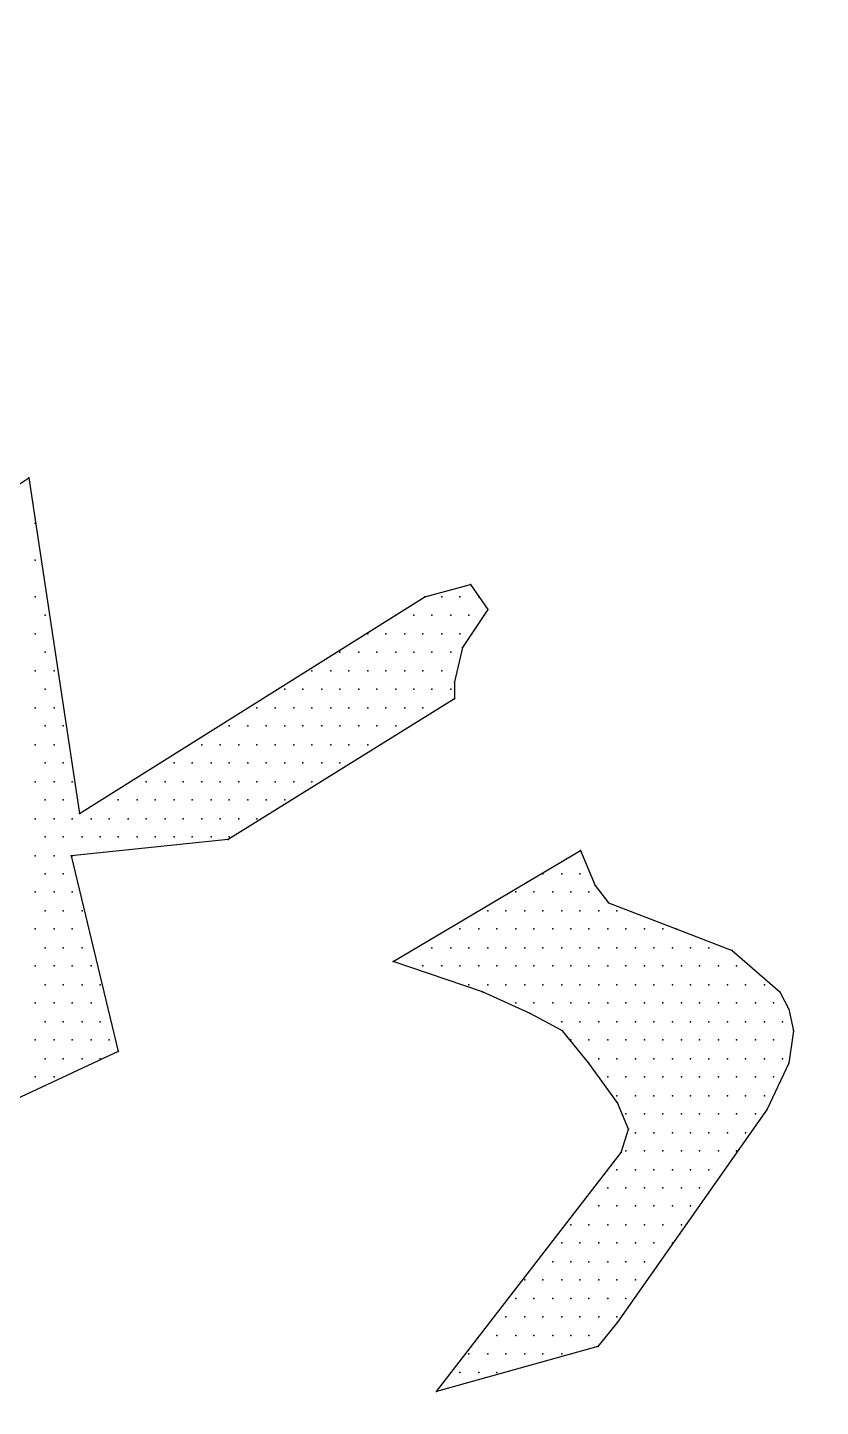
# Model space of a CAD drawing. Extents: x 199580 to 199930, y 645370 to 645670.
# Drawn here: x 199637.728 to 199639.585, y 645638.856 to 645642.084 of the extents above; entities that cross this region are included whole.
import ezdxf

# ---------------------------------------------------------------- set-up
doc = ezdxf.new("R2010")
doc.units = 0
doc.header["$LTSCALE"] = 0.2
doc.layers.add('KOTERET', color=1, linetype='Continuous')

msp = doc.modelspace()

# ---------------------------------------------------------------- linework, layer by layer
at = {"layer": 'KOTERET', "color": 1, "linetype": 'Continuous'}
msp.add_lwpolyline([(199643.3263, 645636.4269, 0.049045), (199647.5045, 645636.1271, 0.072972), (199653.6272, 645637.1912, 0.125195), (199657.5415, 645639.3257, 0.103069), (199659.6759, 645642.3342, 0.035565), (199659.8174, 645642.9444, 0.105225), (199659.7203, 645644.777, 0.105504), (199657.8096, 645647.6863, 0.107235), (199654.8243, 645649.5822, 0.064474), (199649.8311, 645650.9587, 0.055181), (199645.3953, 645651.0918, 0.081162), (199640.1847, 645650.0213, 0.05669), (199636.8743, 645648.307, 0.171614), (199634.4569, 645645.4969, 0.076301), (199634.0916, 645643.8501, 0.117637), (199634.6786, 645641.3377, 0.130118), (199636.5597, 645639.2032, 0.070334), (199640.4275, 645637.1637, 0.047983), (199643.3263, 645636.4269)], format="xyb", dxfattribs=at)
at = {"layer": 'KOTERET', "color": 2, "linetype": 'Continuous'}
for points in [[(199637.4612, 645640.85), (199637.7315, 645641.0295)], [(199637.7315, 645641.0295), (199637.8497, 645640.2441)], [(199637.7462, 645640.9239), (199637.7462, 645640.9239)], [(199637.7462, 645640.8373), (199637.7462, 645640.8373)], [(199638.6583, 645640.7508), (199638.766, 645640.7803)], [(199638.766, 645640.7803), (199638.8061, 645640.7212)], [(199637.7462, 645640.7508), (199637.7462, 645640.7508)], [(199637.8497, 645640.2441), (199638.6583, 645640.7508)], [(199638.6984, 645640.7508), (199638.6984, 645640.7508)], [(199638.7406, 645640.7508), (199638.7406, 645640.7508)], [(199638.785, 645640.7508), (199638.785, 645640.7508)], [(199638.8061, 645640.7212), (199638.747, 645640.6326)], [(199637.7695, 645640.7086), (199637.7695, 645640.7086)], [(199638.5907, 645640.7086), (199638.5907, 645640.7086)], [(199638.633, 645640.7086), (199638.633, 645640.7086)], [(199638.6752, 645640.7086), (199638.6752, 645640.7086)], [(199638.7195, 645640.7086), (199638.7195, 645640.7086)], [(199638.7618, 645640.7086), (199638.7618, 645640.7086)], [(199637.7462, 645640.6642), (199637.7462, 645640.6642)], [(199638.5253, 645640.6642), (199638.5253, 645640.6642)], [(199638.5675, 645640.6642), (199638.5675, 645640.6642)], [(199638.6119, 645640.6642), (199638.6119, 645640.6642)], [(199638.6541, 645640.6642), (199638.6541, 645640.6642)], [(199638.6984, 645640.6642), (199638.6984, 645640.6642)], [(199638.7406, 645640.6642), (199638.7406, 645640.6642)], [(199637.7695, 645640.622), (199637.7695, 645640.622)], [(199638.4598, 645640.622), (199638.4598, 645640.622)], [(199638.5042, 645640.622), (199638.5042, 645640.622)], [(199638.5464, 645640.622), (199638.5464, 645640.622)], [(199638.5907, 645640.622), (199638.5907, 645640.622)], [(199638.633, 645640.622), (199638.633, 645640.622)], [(199638.6752, 645640.622), (199638.6752, 645640.622)], [(199638.7195, 645640.622), (199638.7195, 645640.622)], [(199638.747, 645640.6326), (199638.728, 645640.5523)], [(199637.7462, 645640.5777), (199637.7462, 645640.5777)], [(199637.7906, 645640.5777), (199637.7906, 645640.5777)], [(199638.3944, 645640.5777), (199638.3944, 645640.5777)], [(199638.4387, 645640.5777), (199638.4387, 645640.5777)], [(199638.481, 645640.5777), (199638.481, 645640.5777)], [(199638.5253, 645640.5777), (199638.5253, 645640.5777)], [(199638.5675, 645640.5777), (199638.5675, 645640.5777)], [(199638.6119, 645640.5777), (199638.6119, 645640.5777)], [(199638.6541, 645640.5777), (199638.6541, 645640.5777)], [(199638.6984, 645640.5777), (199638.6984, 645640.5777)], [(199638.728, 645640.5523), (199638.728, 645640.5122)], [(199637.7695, 645640.5354), (199637.7695, 645640.5354)], [(199638.3311, 645640.5354), (199638.3311, 645640.5354)], [(199638.3733, 645640.5354), (199638.3733, 645640.5354)], [(199638.4176, 645640.5354), (199638.4176, 645640.5354)], [(199638.4598, 645640.5354), (199638.4598, 645640.5354)], [(199638.5042, 645640.5354), (199638.5042, 645640.5354)], [(199638.5464, 645640.5354), (199638.5464, 645640.5354)], [(199638.5907, 645640.5354), (199638.5907, 645640.5354)], [(199638.633, 645640.5354), (199638.633, 645640.5354)], [(199638.6752, 645640.5354), (199638.6752, 645640.5354)], [(199638.7195, 645640.5354), (199638.7195, 645640.5354)], [(199637.7462, 645640.4911), (199637.7462, 645640.4911)], [(199637.7906, 645640.4911), (199637.7906, 645640.4911)], [(199638.728, 645640.5122), (199638.198, 645640.1829)], [(199638.2656, 645640.4911), (199638.2656, 645640.4911)], [(199638.3078, 645640.4911), (199638.3078, 645640.4911)], [(199638.3522, 645640.4911), (199638.3522, 645640.4911)], [(199638.3944, 645640.4911), (199638.3944, 645640.4911)], [(199638.4387, 645640.4911), (199638.4387, 645640.4911)], [(199638.481, 645640.4911), (199638.481, 645640.4911)], [(199638.5253, 645640.4911), (199638.5253, 645640.4911)], [(199638.5675, 645640.4911), (199638.5675, 645640.4911)], [(199638.6119, 645640.4911), (199638.6119, 645640.4911)], [(199638.6541, 645640.4911), (199638.6541, 645640.4911)], [(199637.7695, 645640.4489), (199637.7695, 645640.4489)], [(199637.8117, 645640.4489), (199637.8117, 645640.4489)], [(199638.2002, 645640.4489), (199638.2002, 645640.4489)], [(199638.2445, 645640.4489), (199638.2445, 645640.4489)], [(199638.2867, 645640.4489), (199638.2867, 645640.4489)], [(199638.3311, 645640.4489), (199638.3311, 645640.4489)], [(199638.3733, 645640.4489), (199638.3733, 645640.4489)], [(199638.4176, 645640.4489), (199638.4176, 645640.4489)], [(199638.4598, 645640.4489), (199638.4598, 645640.4489)], [(199638.5042, 645640.4489), (199638.5042, 645640.4489)], [(199638.5464, 645640.4489), (199638.5464, 645640.4489)], [(199638.5907, 645640.4489), (199638.5907, 645640.4489)], [(199637.7462, 645640.4045), (199637.7462, 645640.4045)], [(199637.7906, 645640.4045), (199637.7906, 645640.4045)], [(199638.1368, 645640.4045), (199638.1368, 645640.4045)], [(199638.179, 645640.4045), (199638.179, 645640.4045)], [(199638.2234, 645640.4045), (199638.2234, 645640.4045)], [(199638.2656, 645640.4045), (199638.2656, 645640.4045)], [(199638.3078, 645640.4045), (199638.3078, 645640.4045)], [(199638.3522, 645640.4045), (199638.3522, 645640.4045)], [(199638.3944, 645640.4045), (199638.3944, 645640.4045)], [(199638.4387, 645640.4045), (199638.4387, 645640.4045)], [(199638.481, 645640.4045), (199638.481, 645640.4045)], [(199638.5253, 645640.4045), (199638.5253, 645640.4045)], [(199637.7695, 645640.3623), (199637.7695, 645640.3623)], [(199637.8117, 645640.3623), (199637.8117, 645640.3623)], [(199638.0714, 645640.3623), (199638.0714, 645640.3623)], [(199638.1136, 645640.3623), (199638.1136, 645640.3623)], [(199638.1579, 645640.3623), (199638.1579, 645640.3623)], [(199638.2002, 645640.3623), (199638.2002, 645640.3623)], [(199638.2445, 645640.3623), (199638.2445, 645640.3623)], [(199638.2867, 645640.3623), (199638.2867, 645640.3623)], [(199638.3311, 645640.3623), (199638.3311, 645640.3623)], [(199638.3733, 645640.3623), (199638.3733, 645640.3623)], [(199638.4176, 645640.3623), (199638.4176, 645640.3623)], [(199638.4598, 645640.3623), (199638.4598, 645640.3623)], [(199637.7462, 645640.318), (199637.7462, 645640.318)], [(199637.7906, 645640.318), (199637.7906, 645640.318)], [(199637.8328, 645640.318), (199637.8328, 645640.318)], [(199638.0059, 645640.318), (199638.0059, 645640.318)], [(199638.0503, 645640.318), (199638.0503, 645640.318)], [(199638.0925, 645640.318), (199638.0925, 645640.318)], [(199638.1368, 645640.318), (199638.1368, 645640.318)], [(199638.179, 645640.318), (199638.179, 645640.318)], [(199638.2234, 645640.318), (199638.2234, 645640.318)], [(199638.2656, 645640.318), (199638.2656, 645640.318)], [(199638.3078, 645640.318), (199638.3078, 645640.318)], [(199638.3522, 645640.318), (199638.3522, 645640.318)], [(199638.3944, 645640.318), (199638.3944, 645640.318)], [(199637.7695, 645640.2758), (199637.7695, 645640.2758)], [(199637.8117, 645640.2758), (199637.8117, 645640.2758)], [(199637.9405, 645640.2758), (199637.9405, 645640.2758)], [(199637.9848, 645640.2758), (199637.9848, 645640.2758)], [(199638.027, 645640.2758), (199638.027, 645640.2758)], [(199638.0714, 645640.2758), (199638.0714, 645640.2758)], [(199638.1136, 645640.2758), (199638.1136, 645640.2758)], [(199638.1579, 645640.2758), (199638.1579, 645640.2758)], [(199638.2002, 645640.2758), (199638.2002, 645640.2758)], [(199638.2445, 645640.2758), (199638.2445, 645640.2758)], [(199638.2867, 645640.2758), (199638.2867, 645640.2758)], [(199638.3311, 645640.2758), (199638.3311, 645640.2758)], [(199637.7462, 645640.2314), (199637.7462, 645640.2314)], [(199637.7906, 645640.2314), (199637.7906, 645640.2314)], [(199637.8328, 645640.2314), (199637.8328, 645640.2314)], [(199637.8771, 645640.2314), (199637.8771, 645640.2314)], [(199637.9194, 645640.2314), (199637.9194, 645640.2314)], [(199637.9637, 645640.2314), (199637.9637, 645640.2314)], [(199638.0059, 645640.2314), (199638.0059, 645640.2314)], [(199638.0503, 645640.2314), (199638.0503, 645640.2314)], [(199638.0925, 645640.2314), (199638.0925, 645640.2314)], [(199638.1368, 645640.2314), (199638.1368, 645640.2314)], [(199638.179, 645640.2314), (199638.179, 645640.2314)], [(199638.2234, 645640.2314), (199638.2234, 645640.2314)], [(199638.2656, 645640.2314), (199638.2656, 645640.2314)], [(199637.7695, 645640.1892), (199637.7695, 645640.1892)], [(199637.8117, 645640.1892), (199637.8117, 645640.1892)], [(199638.198, 645640.1829), (199637.8307, 645640.1449)], [(199637.856, 645640.1892), (199637.856, 645640.1892)], [(199637.8982, 645640.1892), (199637.8982, 645640.1892)], [(199637.9405, 645640.1892), (199637.9405, 645640.1892)], [(199637.9848, 645640.1892), (199637.9848, 645640.1892)], [(199638.027, 645640.1892), (199638.027, 645640.1892)], [(199638.0714, 645640.1892), (199638.0714, 645640.1892)], [(199638.1136, 645640.1892), (199638.1136, 645640.1892)], [(199638.1579, 645640.1892), (199638.1579, 645640.1892)], [(199638.2002, 645640.1892), (199638.2002, 645640.1892)], [(199637.7462, 645640.1449), (199637.7462, 645640.1449)], [(199637.7906, 645640.1449), (199637.7906, 645640.1449)], [(199637.8307, 645640.1449), (199637.9405, 645639.6867)], [(199637.8328, 645640.1449), (199637.8328, 645640.1449)], [(199638.5844, 645639.8978), (199639.0236, 645640.1575)], [(199639.0236, 645640.1575), (199639.0573, 645640.0752)], [(199637.7695, 645640.1026), (199637.7695, 645640.1026)], [(199637.8117, 645640.1026), (199637.8117, 645640.1026)], [(199638.9349, 645640.1026), (199638.9349, 645640.1026)], [(199638.9792, 645640.1026), (199638.9792, 645640.1026)], [(199639.0214, 645640.1026), (199639.0214, 645640.1026)], [(199639.0573, 645640.0752), (199639.089, 645640.0351)], [(199637.7462, 645640.0604), (199637.7462, 645640.0604)], [(199637.7906, 645640.0604), (199637.7906, 645640.0604)], [(199637.8328, 645640.0604), (199637.8328, 645640.0604)], [(199638.8715, 645640.0604), (199638.8715, 645640.0604)], [(199638.9138, 645640.0604), (199638.9138, 645640.0604)], [(199638.9581, 645640.0604), (199638.9581, 645640.0604)], [(199639.0003, 645640.0604), (199639.0003, 645640.0604)], [(199639.0426, 645640.0604), (199639.0426, 645640.0604)], [(199639.089, 645640.0351), (199639.2473, 645639.9738)], [(199637.7695, 645640.0161), (199637.7695, 645640.0161)], [(199637.8117, 645640.0161), (199637.8117, 645640.0161)], [(199637.856, 645640.0161), (199637.856, 645640.0161)], [(199638.8061, 645640.0161), (199638.8061, 645640.0161)], [(199638.8483, 645640.0161), (199638.8483, 645640.0161)], [(199638.8927, 645640.0161), (199638.8927, 645640.0161)], [(199638.9349, 645640.0161), (199638.9349, 645640.0161)], [(199638.9792, 645640.0161), (199638.9792, 645640.0161)], [(199639.0214, 645640.0161), (199639.0214, 645640.0161)], [(199639.0658, 645640.0161), (199639.0658, 645640.0161)], [(199639.108, 645640.0161), (199639.108, 645640.0161)], [(199637.7462, 645639.9738), (199637.7462, 645639.9738)], [(199637.7906, 645639.9738), (199637.7906, 645639.9738)], [(199637.8328, 645639.9738), (199637.8328, 645639.9738)], [(199638.7406, 645639.9738), (199638.7406, 645639.9738)], [(199638.785, 645639.9738), (199638.785, 645639.9738)], [(199638.8272, 645639.9738), (199638.8272, 645639.9738)], [(199638.8715, 645639.9738), (199638.8715, 645639.9738)], [(199638.9138, 645639.9738), (199638.9138, 645639.9738)], [(199638.9581, 645639.9738), (199638.9581, 645639.9738)], [(199639.0003, 645639.9738), (199639.0003, 645639.9738)], [(199639.0426, 645639.9738), (199639.0426, 645639.9738)], [(199639.0869, 645639.9738), (199639.0869, 645639.9738)], [(199639.1291, 645639.9738), (199639.1291, 645639.9738)], [(199639.1735, 645639.9738), (199639.1735, 645639.9738)], [(199639.2157, 645639.9738), (199639.2157, 645639.9738)], [(199639.2473, 645639.9738), (199639.3782, 645639.9232)], [(199637.7695, 645639.9295), (199637.7695, 645639.9295)], [(199637.8117, 645639.9295), (199637.8117, 645639.9295)], [(199637.856, 645639.9295), (199637.856, 645639.9295)], [(199638.6752, 645639.9295), (199638.6752, 645639.9295)], [(199638.7195, 645639.9295), (199638.7195, 645639.9295)], [(199638.7618, 645639.9295), (199638.7618, 645639.9295)], [(199638.8061, 645639.9295), (199638.8061, 645639.9295)], [(199638.8483, 645639.9295), (199638.8483, 645639.9295)], [(199638.8927, 645639.9295), (199638.8927, 645639.9295)], [(199638.9349, 645639.9295), (199638.9349, 645639.9295)], [(199638.9792, 645639.9295), (199638.9792, 645639.9295)], [(199639.0214, 645639.9295), (199639.0214, 645639.9295)], [(199639.0658, 645639.9295), (199639.0658, 645639.9295)], [(199639.108, 645639.9295), (199639.108, 645639.9295)], [(199639.1523, 645639.9295), (199639.1523, 645639.9295)], [(199639.1946, 645639.9295), (199639.1946, 645639.9295)], [(199639.2389, 645639.9295), (199639.2389, 645639.9295)], [(199639.2811, 645639.9295), (199639.2811, 645639.9295)], [(199639.3234, 645639.9295), (199639.3234, 645639.9295)], [(199639.3782, 645639.9232), (199639.4901, 645639.8261)], [(199637.7462, 645639.8873), (199637.7462, 645639.8873)], [(199637.7906, 645639.8873), (199637.7906, 645639.8873)], [(199637.8328, 645639.8873), (199637.8328, 645639.8873)], [(199637.8771, 645639.8873), (199637.8771, 645639.8873)], [(199638.7934, 645639.8261), (199638.5844, 645639.8978)], [(199638.6541, 645639.8873), (199638.6541, 645639.8873)], [(199638.6984, 645639.8873), (199638.6984, 645639.8873)], [(199638.7406, 645639.8873), (199638.7406, 645639.8873)], [(199638.785, 645639.8873), (199638.785, 645639.8873)], [(199638.8272, 645639.8873), (199638.8272, 645639.8873)], [(199638.8715, 645639.8873), (199638.8715, 645639.8873)], [(199638.9138, 645639.8873), (199638.9138, 645639.8873)], [(199638.9581, 645639.8873), (199638.9581, 645639.8873)], [(199639.0003, 645639.8873), (199639.0003, 645639.8873)], [(199639.0426, 645639.8873), (199639.0426, 645639.8873)], [(199639.0869, 645639.8873), (199639.0869, 645639.8873)], [(199639.1291, 645639.8873), (199639.1291, 645639.8873)], [(199639.1735, 645639.8873), (199639.1735, 645639.8873)], [(199639.2157, 645639.8873), (199639.2157, 645639.8873)], [(199639.26, 645639.8873), (199639.26, 645639.8873)], [(199639.3022, 645639.8873), (199639.3022, 645639.8873)], [(199639.3466, 645639.8873), (199639.3466, 645639.8873)], [(199639.3888, 645639.8873), (199639.3888, 645639.8873)], [(199637.7695, 645639.8429), (199637.7695, 645639.8429)], [(199637.8117, 645639.8429), (199637.8117, 645639.8429)], [(199637.856, 645639.8429), (199637.856, 645639.8429)], [(199637.8982, 645639.8429), (199637.8982, 645639.8429)], [(199638.7618, 645639.8429), (199638.7618, 645639.8429)], [(199638.8061, 645639.8429), (199638.8061, 645639.8429)], [(199638.8483, 645639.8429), (199638.8483, 645639.8429)], [(199638.8927, 645639.8429), (199638.8927, 645639.8429)], [(199638.9349, 645639.8429), (199638.9349, 645639.8429)], [(199638.9792, 645639.8429), (199638.9792, 645639.8429)], [(199639.0214, 645639.8429), (199639.0214, 645639.8429)], [(199639.0658, 645639.8429), (199639.0658, 645639.8429)], [(199639.108, 645639.8429), (199639.108, 645639.8429)], [(199639.1523, 645639.8429), (199639.1523, 645639.8429)], [(199639.1946, 645639.8429), (199639.1946, 645639.8429)], [(199639.2389, 645639.8429), (199639.2389, 645639.8429)], [(199639.2811, 645639.8429), (199639.2811, 645639.8429)], [(199639.3234, 645639.8429), (199639.3234, 645639.8429)], [(199639.3677, 645639.8429), (199639.3677, 645639.8429)], [(199639.4099, 645639.8429), (199639.4099, 645639.8429)], [(199639.4543, 645639.8429), (199639.4543, 645639.8429)], [(199638.9053, 645639.7754), (199638.7934, 645639.8261)], [(199639.4901, 645639.8261), (199639.5113, 645639.7859)], [(199637.7462, 645639.8007), (199637.7462, 645639.8007)], [(199637.7906, 645639.8007), (199637.7906, 645639.8007)], [(199637.8328, 645639.8007), (199637.8328, 645639.8007)], [(199637.8771, 645639.8007), (199637.8771, 645639.8007)], [(199638.8715, 645639.8007), (199638.8715, 645639.8007)], [(199638.9813, 645639.7353), (199638.9053, 645639.7754)], [(199638.9138, 645639.8007), (199638.9138, 645639.8007)], [(199638.9581, 645639.8007), (199638.9581, 645639.8007)], [(199639.0003, 645639.8007), (199639.0003, 645639.8007)], [(199639.0426, 645639.8007), (199639.0426, 645639.8007)], [(199639.0869, 645639.8007), (199639.0869, 645639.8007)], [(199639.1291, 645639.8007), (199639.1291, 645639.8007)], [(199639.1735, 645639.8007), (199639.1735, 645639.8007)], [(199639.2157, 645639.8007), (199639.2157, 645639.8007)], [(199639.26, 645639.8007), (199639.26, 645639.8007)], [(199639.3022, 645639.8007), (199639.3022, 645639.8007)], [(199639.3466, 645639.8007), (199639.3466, 645639.8007)], [(199639.3888, 645639.8007), (199639.3888, 645639.8007)], [(199639.4331, 645639.8007), (199639.4331, 645639.8007)], [(199639.4754, 645639.8007), (199639.4754, 645639.8007)], [(199639.5113, 645639.7859), (199639.5218, 645639.7353)], [(199637.7695, 645639.7564), (199637.7695, 645639.7564)], [(199637.8117, 645639.7564), (199637.8117, 645639.7564)], [(199637.856, 645639.7564), (199637.856, 645639.7564)], [(199637.8982, 645639.7564), (199637.8982, 645639.7564)], [(199638.9792, 645639.7564), (199638.9792, 645639.7564)], [(199639.0214, 645639.7564), (199639.0214, 645639.7564)], [(199639.0658, 645639.7564), (199639.0658, 645639.7564)], [(199639.108, 645639.7564), (199639.108, 645639.7564)], [(199639.1523, 645639.7564), (199639.1523, 645639.7564)], [(199639.1946, 645639.7564), (199639.1946, 645639.7564)], [(199639.2389, 645639.7564), (199639.2389, 645639.7564)], [(199639.2811, 645639.7564), (199639.2811, 645639.7564)], [(199639.3234, 645639.7564), (199639.3234, 645639.7564)], [(199639.3677, 645639.7564), (199639.3677, 645639.7564)], [(199639.4099, 645639.7564), (199639.4099, 645639.7564)], [(199639.4543, 645639.7564), (199639.4543, 645639.7564)], [(199639.4965, 645639.7564), (199639.4965, 645639.7564)], [(199637.7462, 645639.7142), (199637.7462, 645639.7142)], [(199637.7906, 645639.7142), (199637.7906, 645639.7142)], [(199637.8328, 645639.7142), (199637.8328, 645639.7142)], [(199637.8771, 645639.7142), (199637.8771, 645639.7142)], [(199637.9194, 645639.7142), (199637.9194, 645639.7142)], [(199639.0426, 645639.6593), (199638.9813, 645639.7353)], [(199639.0003, 645639.7142), (199639.0003, 645639.7142)], [(199639.0426, 645639.7142), (199639.0426, 645639.7142)], [(199639.0869, 645639.7142), (199639.0869, 645639.7142)], [(199639.1291, 645639.7142), (199639.1291, 645639.7142)], [(199639.1735, 645639.7142), (199639.1735, 645639.7142)], [(199639.2157, 645639.7142), (199639.2157, 645639.7142)], [(199639.26, 645639.7142), (199639.26, 645639.7142)], [(199639.3022, 645639.7142), (199639.3022, 645639.7142)], [(199639.3466, 645639.7142), (199639.3466, 645639.7142)], [(199639.3888, 645639.7142), (199639.3888, 645639.7142)], [(199639.4331, 645639.7142), (199639.4331, 645639.7142)], [(199639.4754, 645639.7142), (199639.4754, 645639.7142)], [(199639.5218, 645639.7353), (199639.5113, 645639.6593)], [(199637.9405, 645639.6867), (199637.6407, 645639.5474)], [(199637.7695, 645639.6698), (199637.7695, 645639.6698)], [(199637.8117, 645639.6698), (199637.8117, 645639.6698)], [(199637.856, 645639.6698), (199637.856, 645639.6698)], [(199637.8982, 645639.6698), (199637.8982, 645639.6698)], [(199639.1101, 645639.5664), (199639.0426, 645639.6593)], [(199639.0658, 645639.6698), (199639.0658, 645639.6698)], [(199639.108, 645639.6698), (199639.108, 645639.6698)], [(199639.1523, 645639.6698), (199639.1523, 645639.6698)], [(199639.1946, 645639.6698), (199639.1946, 645639.6698)], [(199639.2389, 645639.6698), (199639.2389, 645639.6698)], [(199639.2811, 645639.6698), (199639.2811, 645639.6698)], [(199639.3234, 645639.6698), (199639.3234, 645639.6698)], [(199639.3677, 645639.6698), (199639.3677, 645639.6698)], [(199639.4099, 645639.6698), (199639.4099, 645639.6698)], [(199639.4543, 645639.6698), (199639.4543, 645639.6698)], [(199639.5113, 645639.6593), (199639.4606, 645639.5516)], [(199639.4965, 645639.6698), (199639.4965, 645639.6698)], [(199637.7462, 645639.6276), (199637.7462, 645639.6276)], [(199637.7906, 645639.6276), (199637.7906, 645639.6276)], [(199639.0869, 645639.6276), (199639.0869, 645639.6276)], [(199639.1291, 645639.6276), (199639.1291, 645639.6276)], [(199639.1735, 645639.6276), (199639.1735, 645639.6276)], [(199639.2157, 645639.6276), (199639.2157, 645639.6276)], [(199639.26, 645639.6276), (199639.26, 645639.6276)], [(199639.3022, 645639.6276), (199639.3022, 645639.6276)], [(199639.3466, 645639.6276), (199639.3466, 645639.6276)], [(199639.3888, 645639.6276), (199639.3888, 645639.6276)], [(199639.4331, 645639.6276), (199639.4331, 645639.6276)], [(199639.4754, 645639.6276), (199639.4754, 645639.6276)], [(199639.108, 645639.5833), (199639.108, 645639.5833)], [(199639.1523, 645639.5833), (199639.1523, 645639.5833)], [(199639.1946, 645639.5833), (199639.1946, 645639.5833)], [(199639.2389, 645639.5833), (199639.2389, 645639.5833)], [(199639.2811, 645639.5833), (199639.2811, 645639.5833)], [(199639.3234, 645639.5833), (199639.3234, 645639.5833)], [(199639.3677, 645639.5833), (199639.3677, 645639.5833)], [(199639.4099, 645639.5833), (199639.4099, 645639.5833)], [(199639.4543, 645639.5833), (199639.4543, 645639.5833)], [(199639.1354, 645639.5051), (199639.1101, 645639.5664)], [(199639.4606, 645639.5516), (199639.1101, 645639.0533)], [(199639.1291, 645639.541), (199639.1291, 645639.541)], [(199639.1735, 645639.541), (199639.1735, 645639.541)], [(199639.2157, 645639.541), (199639.2157, 645639.541)], [(199639.26, 645639.541), (199639.26, 645639.541)], [(199639.3022, 645639.541), (199639.3022, 645639.541)], [(199639.3466, 645639.541), (199639.3466, 645639.541)], [(199639.3888, 645639.541), (199639.3888, 645639.541)], [(199639.4331, 645639.541), (199639.4331, 645639.541)], [(199639.1186, 645639.4502), (199639.1354, 645639.5051)], [(199639.1523, 645639.4967), (199639.1523, 645639.4967)], [(199639.1946, 645639.4967), (199639.1946, 645639.4967)], [(199639.2389, 645639.4967), (199639.2389, 645639.4967)], [(199639.2811, 645639.4967), (199639.2811, 645639.4967)], [(199639.3234, 645639.4967), (199639.3234, 645639.4967)], [(199639.3677, 645639.4967), (199639.3677, 645639.4967)], [(199639.4099, 645639.4967), (199639.4099, 645639.4967)], [(199639.1291, 645639.4545), (199639.1291, 645639.4545)], [(199639.1735, 645639.4545), (199639.1735, 645639.4545)], [(199639.2157, 645639.4545), (199639.2157, 645639.4545)], [(199639.26, 645639.4545), (199639.26, 645639.4545)], [(199639.3022, 645639.4545), (199639.3022, 645639.4545)], [(199639.3466, 645639.4545), (199639.3466, 645639.4545)], [(199639.3888, 645639.4545), (199639.3888, 645639.4545)], [(199638.6858, 645638.8908), (199639.1186, 645639.4502)], [(199639.108, 645639.4101), (199639.108, 645639.4101)], [(199639.1523, 645639.4101), (199639.1523, 645639.4101)], [(199639.1946, 645639.4101), (199639.1946, 645639.4101)], [(199639.2389, 645639.4101), (199639.2389, 645639.4101)], [(199639.2811, 645639.4101), (199639.2811, 645639.4101)], [(199639.3234, 645639.4101), (199639.3234, 645639.4101)], [(199639.0869, 645639.3679), (199639.0869, 645639.3679)], [(199639.1291, 645639.3679), (199639.1291, 645639.3679)], [(199639.1735, 645639.3679), (199639.1735, 645639.3679)], [(199639.2157, 645639.3679), (199639.2157, 645639.3679)], [(199639.26, 645639.3679), (199639.26, 645639.3679)], [(199639.3022, 645639.3679), (199639.3022, 645639.3679)], [(199639.0658, 645639.3257), (199639.0658, 645639.3257)], [(199639.108, 645639.3257), (199639.108, 645639.3257)], [(199639.1523, 645639.3257), (199639.1523, 645639.3257)], [(199639.1946, 645639.3257), (199639.1946, 645639.3257)], [(199639.2389, 645639.3257), (199639.2389, 645639.3257)], [(199639.2811, 645639.3257), (199639.2811, 645639.3257)], [(199639.0003, 645639.2813), (199639.0003, 645639.2813)], [(199639.0426, 645639.2813), (199639.0426, 645639.2813)], [(199639.0869, 645639.2813), (199639.0869, 645639.2813)], [(199639.1291, 645639.2813), (199639.1291, 645639.2813)], [(199639.1735, 645639.2813), (199639.1735, 645639.2813)], [(199639.2157, 645639.2813), (199639.2157, 645639.2813)], [(199639.26, 645639.2813), (199639.26, 645639.2813)], [(199638.9792, 645639.2391), (199638.9792, 645639.2391)], [(199639.0214, 645639.2391), (199639.0214, 645639.2391)], [(199639.0658, 645639.2391), (199639.0658, 645639.2391)], [(199639.108, 645639.2391), (199639.108, 645639.2391)], [(199639.1523, 645639.2391), (199639.1523, 645639.2391)], [(199639.1946, 645639.2391), (199639.1946, 645639.2391)], [(199639.2389, 645639.2391), (199639.2389, 645639.2391)], [(199638.9581, 645639.1948), (199638.9581, 645639.1948)], [(199639.0003, 645639.1948), (199639.0003, 645639.1948)], [(199639.0426, 645639.1948), (199639.0426, 645639.1948)], [(199639.0869, 645639.1948), (199639.0869, 645639.1948)], [(199639.1291, 645639.1948), (199639.1291, 645639.1948)], [(199639.1735, 645639.1948), (199639.1735, 645639.1948)], [(199638.8927, 645639.1526), (199638.8927, 645639.1526)], [(199638.9349, 645639.1526), (199638.9349, 645639.1526)], [(199638.9792, 645639.1526), (199638.9792, 645639.1526)], [(199639.0214, 645639.1526), (199639.0214, 645639.1526)], [(199639.0658, 645639.1526), (199639.0658, 645639.1526)], [(199639.108, 645639.1526), (199639.108, 645639.1526)], [(199639.1523, 645639.1526), (199639.1523, 645639.1526)], [(199638.8715, 645639.1082), (199638.8715, 645639.1082)], [(199638.9138, 645639.1082), (199638.9138, 645639.1082)], [(199638.9581, 645639.1082), (199638.9581, 645639.1082)], [(199639.0003, 645639.1082), (199639.0003, 645639.1082)], [(199639.0426, 645639.1082), (199639.0426, 645639.1082)], [(199639.0869, 645639.1082), (199639.0869, 645639.1082)], [(199639.1291, 645639.1082), (199639.1291, 645639.1082)], [(199638.8483, 645639.066), (199638.8483, 645639.066)], [(199638.8927, 645639.066), (199638.8927, 645639.066)], [(199638.9349, 645639.066), (199638.9349, 645639.066)], [(199638.9792, 645639.066), (199638.9792, 645639.066)], [(199639.0214, 645639.066), (199639.0214, 645639.066)], [(199639.0658, 645639.066), (199639.0658, 645639.066)], [(199639.108, 645639.066), (199639.108, 645639.066)], [(199639.1101, 645639.0533), (199639.0637, 645638.9963)], [(199638.8272, 645639.0217), (199638.8272, 645639.0217)], [(199638.8715, 645639.0217), (199638.8715, 645639.0217)], [(199638.9138, 645639.0217), (199638.9138, 645639.0217)], [(199638.9581, 645639.0217), (199638.9581, 645639.0217)], [(199639.0003, 645639.0217), (199639.0003, 645639.0217)], [(199639.0426, 645639.0217), (199639.0426, 645639.0217)], [(199639.0637, 645638.9963), (199638.6858, 645638.8908)], [(199638.7618, 645638.9794), (199638.7618, 645638.9794)], [(199638.8061, 645638.9794), (199638.8061, 645638.9794)], [(199638.8483, 645638.9794), (199638.8483, 645638.9794)], [(199638.8927, 645638.9794), (199638.8927, 645638.9794)], [(199638.9349, 645638.9794), (199638.9349, 645638.9794)], [(199638.9792, 645638.9794), (199638.9792, 645638.9794)], [(199638.7406, 645638.9351), (199638.7406, 645638.9351)], [(199638.785, 645638.9351), (199638.785, 645638.9351)], [(199638.8272, 645638.9351), (199638.8272, 645638.9351)]]:
    msp.add_lwpolyline(points, dxfattribs=at)
at = {"layer": 'KOTERET', "color": 1}
for p in [(199637.7315, 645641.0295), (199637.7315, 645641.0295), (199637.7462, 645640.9239), (199637.7462, 645640.9239), (199637.7462, 645640.8373), (199637.7462, 645640.8373), (199638.766, 645640.7803), (199638.766, 645640.7803), (199637.7462, 645640.7508), (199637.7462, 645640.7508), (199638.6583, 645640.7508), (199638.6583, 645640.7508), (199638.6984, 645640.7508), (199638.6984, 645640.7508), (199638.7406, 645640.7508), (199638.7406, 645640.7508), (199638.785, 645640.7508), (199638.785, 645640.7508), (199638.8061, 645640.7212), (199638.8061, 645640.7212), (199637.7695, 645640.7086), (199637.7695, 645640.7086), (199638.5907, 645640.7086), (199638.5907, 645640.7086), (199638.633, 645640.7086), (199638.633, 645640.7086), (199638.6752, 645640.7086), (199638.6752, 645640.7086), (199638.7195, 645640.7086), (199638.7195, 645640.7086), (199638.7618, 645640.7086), (199638.7618, 645640.7086), (199637.7462, 645640.6642), (199637.7462, 645640.6642), (199638.5253, 645640.6642), (199638.5253, 645640.6642), (199638.5675, 645640.6642), (199638.5675, 645640.6642), (199638.6119, 645640.6642), (199638.6119, 645640.6642), (199638.6541, 645640.6642), (199638.6541, 645640.6642), (199638.6984, 645640.6642), (199638.6984, 645640.6642), (199638.7406, 645640.6642), (199638.7406, 645640.6642), (199637.7695, 645640.622), (199637.7695, 645640.622), (199638.4598, 645640.622), (199638.4598, 645640.622), (199638.5042, 645640.622), (199638.5042, 645640.622), (199638.5464, 645640.622), (199638.5464, 645640.622), (199638.5907, 645640.622), (199638.5907, 645640.622), (199638.633, 645640.622), (199638.633, 645640.622), (199638.6752, 645640.622), (199638.6752, 645640.622), (199638.7195, 645640.622), (199638.7195, 645640.622), (199638.747, 645640.6326), (199638.747, 645640.6326), (199637.7462, 645640.5777), (199637.7462, 645640.5777), (199637.7906, 645640.5777), (199637.7906, 645640.5777), (199638.3944, 645640.5777), (199638.3944, 645640.5777), (199638.4387, 645640.5777), (199638.4387, 645640.5777), (199638.481, 645640.5777), (199638.481, 645640.5777), (199638.5253, 645640.5777), (199638.5253, 645640.5777), (199638.5675, 645640.5777), (199638.5675, 645640.5777), (199638.6119, 645640.5777), (199638.6119, 645640.5777), (199638.6541, 645640.5777), (199638.6541, 645640.5777), (199638.6984, 645640.5777), (199638.6984, 645640.5777), (199638.728, 645640.5523), (199638.728, 645640.5523), (199637.7695, 645640.5354), (199637.7695, 645640.5354), (199638.3311, 645640.5354), (199638.3311, 645640.5354), (199638.3733, 645640.5354), (199638.3733, 645640.5354), (199638.4176, 645640.5354), (199638.4176, 645640.5354), (199638.4598, 645640.5354), (199638.4598, 645640.5354), (199638.5042, 645640.5354), (199638.5042, 645640.5354), (199638.5464, 645640.5354), (199638.5464, 645640.5354), (199638.5907, 645640.5354), (199638.5907, 645640.5354), (199638.633, 645640.5354), (199638.633, 645640.5354), (199638.6752, 645640.5354), (199638.6752, 645640.5354), (199638.7195, 645640.5354), (199638.7195, 645640.5354), (199637.7462, 645640.4911), (199637.7462, 645640.4911), (199637.7906, 645640.4911), (199637.7906, 645640.4911), (199638.2656, 645640.4911), (199638.2656, 645640.4911), (199638.3078, 645640.4911), (199638.3078, 645640.4911), (199638.3522, 645640.4911), (199638.3522, 645640.4911), (199638.3944, 645640.4911), (199638.3944, 645640.4911), (199638.4387, 645640.4911), (199638.4387, 645640.4911), (199638.481, 645640.4911), (199638.481, 645640.4911), (199638.5253, 645640.4911), (199638.5253, 645640.4911), (199638.5675, 645640.4911), (199638.5675, 645640.4911), (199638.6119, 645640.4911), (199638.6119, 645640.4911), (199638.6541, 645640.4911), (199638.6541, 645640.4911), (199638.728, 645640.5122), (199638.728, 645640.5122), (199637.7695, 645640.4489), (199637.7695, 645640.4489), (199637.8117, 645640.4489), (199637.8117, 645640.4489), (199638.2002, 645640.4489), (199638.2002, 645640.4489), (199638.2445, 645640.4489), (199638.2445, 645640.4489), (199638.2867, 645640.4489), (199638.2867, 645640.4489), (199638.3311, 645640.4489), (199638.3311, 645640.4489), (199638.3733, 645640.4489), (199638.3733, 645640.4489), (199638.4176, 645640.4489), (199638.4176, 645640.4489), (199638.4598, 645640.4489), (199638.4598, 645640.4489), (199638.5042, 645640.4489), (199638.5042, 645640.4489), (199638.5464, 645640.4489), (199638.5464, 645640.4489), (199638.5907, 645640.4489), (199638.5907, 645640.4489), (199637.7462, 645640.4045), (199637.7462, 645640.4045), (199637.7906, 645640.4045), (199637.7906, 645640.4045), (199638.1368, 645640.4045), (199638.1368, 645640.4045), (199638.179, 645640.4045), (199638.179, 645640.4045), (199638.2234, 645640.4045), (199638.2234, 645640.4045), (199638.2656, 645640.4045), (199638.2656, 645640.4045), (199638.3078, 645640.4045), (199638.3078, 645640.4045), (199638.3522, 645640.4045), (199638.3522, 645640.4045), (199638.3944, 645640.4045), (199638.3944, 645640.4045), (199638.4387, 645640.4045), (199638.4387, 645640.4045), (199638.481, 645640.4045), (199638.481, 645640.4045), (199638.5253, 645640.4045), (199638.5253, 645640.4045), (199637.7695, 645640.3623), (199637.7695, 645640.3623), (199637.8117, 645640.3623), (199637.8117, 645640.3623), (199638.0714, 645640.3623), (199638.0714, 645640.3623), (199638.1136, 645640.3623), (199638.1136, 645640.3623), (199638.1579, 645640.3623), (199638.1579, 645640.3623), (199638.2002, 645640.3623), (199638.2002, 645640.3623), (199638.2445, 645640.3623), (199638.2445, 645640.3623), (199638.2867, 645640.3623), (199638.2867, 645640.3623), (199638.3311, 645640.3623), (199638.3311, 645640.3623), (199638.3733, 645640.3623), (199638.3733, 645640.3623), (199638.4176, 645640.3623), (199638.4176, 645640.3623), (199638.4598, 645640.3623), (199638.4598, 645640.3623), (199637.7462, 645640.318), (199637.7462, 645640.318), (199637.7906, 645640.318), (199637.7906, 645640.318), (199637.8328, 645640.318), (199637.8328, 645640.318), (199638.0059, 645640.318), (199638.0059, 645640.318), (199638.0503, 645640.318), (199638.0503, 645640.318), (199638.0925, 645640.318), (199638.0925, 645640.318), (199638.1368, 645640.318), (199638.1368, 645640.318), (199638.179, 645640.318), (199638.179, 645640.318), (199638.2234, 645640.318), (199638.2234, 645640.318), (199638.2656, 645640.318), (199638.2656, 645640.318), (199638.3078, 645640.318), (199638.3078, 645640.318), (199638.3522, 645640.318), (199638.3522, 645640.318), (199638.3944, 645640.318), (199638.3944, 645640.318), (199637.7695, 645640.2758), (199637.7695, 645640.2758), (199637.8117, 645640.2758), (199637.8117, 645640.2758), (199637.9405, 645640.2758), (199637.9405, 645640.2758), (199637.9848, 645640.2758), (199637.9848, 645640.2758), (199638.027, 645640.2758), (199638.027, 645640.2758), (199638.0714, 645640.2758), (199638.0714, 645640.2758), (199638.1136, 645640.2758), (199638.1136, 645640.2758), (199638.1579, 645640.2758), (199638.1579, 645640.2758), (199638.2002, 645640.2758), (199638.2002, 645640.2758), (199638.2445, 645640.2758), (199638.2445, 645640.2758), (199638.2867, 645640.2758), (199638.2867, 645640.2758), (199638.3311, 645640.2758), (199638.3311, 645640.2758), (199637.7462, 645640.2314), (199637.7462, 645640.2314), (199637.7906, 645640.2314), (199637.7906, 645640.2314), (199637.8328, 645640.2314), (199637.8328, 645640.2314), (199637.8497, 645640.2441), (199637.8497, 645640.2441), (199637.8771, 645640.2314), (199637.8771, 645640.2314), (199637.9194, 645640.2314), (199637.9194, 645640.2314), (199637.9637, 645640.2314), (199637.9637, 645640.2314), (199638.0059, 645640.2314), (199638.0059, 645640.2314), (199638.0503, 645640.2314), (199638.0503, 645640.2314), (199638.0925, 645640.2314), (199638.0925, 645640.2314), (199638.1368, 645640.2314), (199638.1368, 645640.2314), (199638.179, 645640.2314), (199638.179, 645640.2314), (199638.2234, 645640.2314), (199638.2234, 645640.2314), (199638.2656, 645640.2314), (199638.2656, 645640.2314), (199637.7695, 645640.1892), (199637.7695, 645640.1892), (199637.8117, 645640.1892), (199637.8117, 645640.1892), (199637.856, 645640.1892), (199637.856, 645640.1892), (199637.8982, 645640.1892), (199637.8982, 645640.1892), (199637.9405, 645640.1892), (199637.9405, 645640.1892), (199637.9848, 645640.1892), (199637.9848, 645640.1892), (199638.027, 645640.1892), (199638.027, 645640.1892), (199638.0714, 645640.1892), (199638.0714, 645640.1892), (199638.1136, 645640.1892), (199638.1136, 645640.1892), (199638.1579, 645640.1892), (199638.1579, 645640.1892), (199638.198, 645640.1829), (199638.198, 645640.1829), (199638.2002, 645640.1892), (199638.2002, 645640.1892), (199637.7462, 645640.1449), (199637.7462, 645640.1449), (199637.7906, 645640.1449), (199637.7906, 645640.1449), (199637.8307, 645640.1449), (199637.8307, 645640.1449), (199637.8328, 645640.1449), (199637.8328, 645640.1449), (199639.0236, 645640.1575), (199639.0236, 645640.1575), (199637.7695, 645640.1026), (199637.7695, 645640.1026), (199637.8117, 645640.1026), (199637.8117, 645640.1026), (199638.9349, 645640.1026), (199638.9349, 645640.1026), (199638.9792, 645640.1026), (199638.9792, 645640.1026), (199639.0214, 645640.1026), (199639.0214, 645640.1026), (199639.0573, 645640.0752), (199639.0573, 645640.0752), (199637.7462, 645640.0604), (199637.7462, 645640.0604), (199637.7906, 645640.0604), (199637.7906, 645640.0604), (199637.8328, 645640.0604), (199637.8328, 645640.0604), (199638.8715, 645640.0604), (199638.8715, 645640.0604), (199638.9138, 645640.0604), (199638.9138, 645640.0604), (199638.9581, 645640.0604), (199638.9581, 645640.0604), (199639.0003, 645640.0604), (199639.0003, 645640.0604), (199639.0426, 645640.0604), (199639.0426, 645640.0604), (199639.089, 645640.0351), (199639.089, 645640.0351), (199637.7695, 645640.0161), (199637.7695, 645640.0161), (199637.8117, 645640.0161), (199637.8117, 645640.0161), (199637.856, 645640.0161), (199637.856, 645640.0161), (199638.8061, 645640.0161), (199638.8061, 645640.0161), (199638.8483, 645640.0161), (199638.8483, 645640.0161), (199638.8927, 645640.0161), (199638.8927, 645640.0161), (199638.9349, 645640.0161), (199638.9349, 645640.0161), (199638.9792, 645640.0161), (199638.9792, 645640.0161), (199639.0214, 645640.0161), (199639.0214, 645640.0161), (199639.0658, 645640.0161), (199639.0658, 645640.0161), (199639.108, 645640.0161), (199639.108, 645640.0161), (199637.7462, 645639.9738), (199637.7462, 645639.9738), (199637.7906, 645639.9738), (199637.7906, 645639.9738), (199637.8328, 645639.9738), (199637.8328, 645639.9738), (199638.7406, 645639.9738), (199638.7406, 645639.9738), (199638.785, 645639.9738), (199638.785, 645639.9738), (199638.8272, 645639.9738), (199638.8272, 645639.9738), (199638.8715, 645639.9738), (199638.8715, 645639.9738), (199638.9138, 645639.9738), (199638.9138, 645639.9738), (199638.9581, 645639.9738), (199638.9581, 645639.9738), (199639.0003, 645639.9738), (199639.0003, 645639.9738), (199639.0426, 645639.9738), (199639.0426, 645639.9738), (199639.0869, 645639.9738), (199639.0869, 645639.9738), (199639.1291, 645639.9738), (199639.1291, 645639.9738), (199639.1735, 645639.9738), (199639.1735, 645639.9738), (199639.2157, 645639.9738), (199639.2157, 645639.9738), (199639.2473, 645639.9738), (199639.2473, 645639.9738), (199637.7695, 645639.9295), (199637.7695, 645639.9295), (199637.8117, 645639.9295), (199637.8117, 645639.9295), (199637.856, 645639.9295), (199637.856, 645639.9295), (199638.6752, 645639.9295), (199638.6752, 645639.9295), (199638.7195, 645639.9295), (199638.7195, 645639.9295), (199638.7618, 645639.9295), (199638.7618, 645639.9295), (199638.8061, 645639.9295), (199638.8061, 645639.9295), (199638.8483, 645639.9295), (199638.8483, 645639.9295), (199638.8927, 645639.9295), (199638.8927, 645639.9295), (199638.9349, 645639.9295), (199638.9349, 645639.9295), (199638.9792, 645639.9295), (199638.9792, 645639.9295), (199639.0214, 645639.9295), (199639.0214, 645639.9295), (199639.0658, 645639.9295), (199639.0658, 645639.9295), (199639.108, 645639.9295), (199639.108, 645639.9295), (199639.1523, 645639.9295), (199639.1523, 645639.9295), (199639.1946, 645639.9295), (199639.1946, 645639.9295), (199639.2389, 645639.9295), (199639.2389, 645639.9295), (199639.2811, 645639.9295), (199639.2811, 645639.9295), (199639.3234, 645639.9295), (199639.3234, 645639.9295), (199639.3782, 645639.9232), (199639.3782, 645639.9232), (199637.7462, 645639.8873), (199637.7462, 645639.8873), (199637.7906, 645639.8873), (199637.7906, 645639.8873), (199637.8328, 645639.8873), (199637.8328, 645639.8873), (199637.8771, 645639.8873), (199637.8771, 645639.8873), (199638.5844, 645639.8978), (199638.5844, 645639.8978), (199638.6541, 645639.8873), (199638.6541, 645639.8873), (199638.6984, 645639.8873), (199638.6984, 645639.8873), (199638.7406, 645639.8873), (199638.7406, 645639.8873), (199638.785, 645639.8873), (199638.785, 645639.8873), (199638.8272, 645639.8873), (199638.8272, 645639.8873), (199638.8715, 645639.8873), (199638.8715, 645639.8873), (199638.9138, 645639.8873), (199638.9138, 645639.8873), (199638.9581, 645639.8873), (199638.9581, 645639.8873), (199639.0003, 645639.8873), (199639.0003, 645639.8873), (199639.0426, 645639.8873), (199639.0426, 645639.8873), (199639.0869, 645639.8873), (199639.0869, 645639.8873), (199639.1291, 645639.8873), (199639.1291, 645639.8873), (199639.1735, 645639.8873), (199639.1735, 645639.8873), (199639.2157, 645639.8873), (199639.2157, 645639.8873), (199639.26, 645639.8873), (199639.26, 645639.8873), (199639.3022, 645639.8873), (199639.3022, 645639.8873), (199639.3466, 645639.8873), (199639.3466, 645639.8873), (199639.3888, 645639.8873), (199639.3888, 645639.8873), (199637.7695, 645639.8429), (199637.7695, 645639.8429), (199637.8117, 645639.8429), (199637.8117, 645639.8429), (199637.856, 645639.8429), (199637.856, 645639.8429), (199637.8982, 645639.8429), (199637.8982, 645639.8429), (199638.7618, 645639.8429), (199638.7618, 645639.8429), (199638.8061, 645639.8429), (199638.8061, 645639.8429), (199638.8483, 645639.8429), (199638.8483, 645639.8429), (199638.8927, 645639.8429), (199638.8927, 645639.8429), (199638.9349, 645639.8429), (199638.9349, 645639.8429), (199638.9792, 645639.8429), (199638.9792, 645639.8429), (199639.0214, 645639.8429), (199639.0214, 645639.8429), (199639.0658, 645639.8429), (199639.0658, 645639.8429), (199639.108, 645639.8429), (199639.108, 645639.8429), (199639.1523, 645639.8429), (199639.1523, 645639.8429), (199639.1946, 645639.8429), (199639.1946, 645639.8429), (199639.2389, 645639.8429), (199639.2389, 645639.8429), (199639.2811, 645639.8429), (199639.2811, 645639.8429), (199639.3234, 645639.8429), (199639.3234, 645639.8429), (199639.3677, 645639.8429), (199639.3677, 645639.8429), (199639.4099, 645639.8429), (199639.4099, 645639.8429), (199639.4543, 645639.8429), (199639.4543, 645639.8429), (199638.7934, 645639.8261), (199638.7934, 645639.8261), (199639.4901, 645639.8261), (199639.4901, 645639.8261), (199637.7462, 645639.8007), (199637.7462, 645639.8007), (199637.7906, 645639.8007), (199637.7906, 645639.8007), (199637.8328, 645639.8007), (199637.8328, 645639.8007), (199637.8771, 645639.8007), (199637.8771, 645639.8007), (199638.8715, 645639.8007), (199638.8715, 645639.8007), (199638.9053, 645639.7754), (199638.9053, 645639.7754), (199638.9138, 645639.8007), (199638.9138, 645639.8007), (199638.9581, 645639.8007), (199638.9581, 645639.8007), (199639.0003, 645639.8007), (199639.0003, 645639.8007), (199639.0426, 645639.8007), (199639.0426, 645639.8007), (199639.0869, 645639.8007), (199639.0869, 645639.8007), (199639.1291, 645639.8007), (199639.1291, 645639.8007), (199639.1735, 645639.8007), (199639.1735, 645639.8007), (199639.2157, 645639.8007), (199639.2157, 645639.8007), (199639.26, 645639.8007), (199639.26, 645639.8007), (199639.3022, 645639.8007), (199639.3022, 645639.8007), (199639.3466, 645639.8007), (199639.3466, 645639.8007), (199639.3888, 645639.8007), (199639.3888, 645639.8007), (199639.4331, 645639.8007), (199639.4331, 645639.8007), (199639.4754, 645639.8007), (199639.4754, 645639.8007), (199639.5113, 645639.7859), (199639.5113, 645639.7859), (199637.7695, 645639.7564), (199637.7695, 645639.7564), (199637.8117, 645639.7564), (199637.8117, 645639.7564), (199637.856, 645639.7564), (199637.856, 645639.7564), (199637.8982, 645639.7564), (199637.8982, 645639.7564), (199638.9792, 645639.7564), (199638.9792, 645639.7564), (199639.0214, 645639.7564), (199639.0214, 645639.7564), (199639.0658, 645639.7564), (199639.0658, 645639.7564), (199639.108, 645639.7564), (199639.108, 645639.7564), (199639.1523, 645639.7564), (199639.1523, 645639.7564), (199639.1946, 645639.7564), (199639.1946, 645639.7564), (199639.2389, 645639.7564), (199639.2389, 645639.7564), (199639.2811, 645639.7564), (199639.2811, 645639.7564), (199639.3234, 645639.7564), (199639.3234, 645639.7564), (199639.3677, 645639.7564), (199639.3677, 645639.7564), (199639.4099, 645639.7564), (199639.4099, 645639.7564), (199639.4543, 645639.7564), (199639.4543, 645639.7564), (199639.4965, 645639.7564), (199639.4965, 645639.7564), (199637.7462, 645639.7142), (199637.7462, 645639.7142), (199637.7906, 645639.7142), (199637.7906, 645639.7142), (199637.8328, 645639.7142), (199637.8328, 645639.7142), (199637.8771, 645639.7142), (199637.8771, 645639.7142), (199637.9194, 645639.7142), (199637.9194, 645639.7142), (199638.9813, 645639.7353), (199638.9813, 645639.7353), (199639.0003, 645639.7142), (199639.0003, 645639.7142), (199639.0426, 645639.7142), (199639.0426, 645639.7142), (199639.0869, 645639.7142), (199639.0869, 645639.7142), (199639.1291, 645639.7142), (199639.1291, 645639.7142), (199639.1735, 645639.7142), (199639.1735, 645639.7142), (199639.2157, 645639.7142), (199639.2157, 645639.7142), (199639.26, 645639.7142), (199639.26, 645639.7142), (199639.3022, 645639.7142), (199639.3022, 645639.7142), (199639.3466, 645639.7142), (199639.3466, 645639.7142), (199639.3888, 645639.7142), (199639.3888, 645639.7142), (199639.4331, 645639.7142), (199639.4331, 645639.7142), (199639.4754, 645639.7142), (199639.4754, 645639.7142), (199639.5218, 645639.7353), (199639.5218, 645639.7353), (199637.9405, 645639.6867), (199637.9405, 645639.6867), (199637.7695, 645639.6698), (199637.7695, 645639.6698), (199637.8117, 645639.6698), (199637.8117, 645639.6698), (199637.856, 645639.6698), (199637.856, 645639.6698), (199637.8982, 645639.6698), (199637.8982, 645639.6698), (199639.0426, 645639.6593), (199639.0426, 645639.6593), (199639.0658, 645639.6698), (199639.0658, 645639.6698), (199639.108, 645639.6698), (199639.108, 645639.6698), (199639.1523, 645639.6698), (199639.1523, 645639.6698), (199639.1946, 645639.6698), (199639.1946, 645639.6698), (199639.2389, 645639.6698), (199639.2389, 645639.6698), (199639.2811, 645639.6698), (199639.2811, 645639.6698), (199639.3234, 645639.6698), (199639.3234, 645639.6698), (199639.3677, 645639.6698), (199639.3677, 645639.6698), (199639.4099, 645639.6698), (199639.4099, 645639.6698), (199639.4543, 645639.6698), (199639.4543, 645639.6698), (199639.4965, 645639.6698), (199639.4965, 645639.6698), (199639.5113, 645639.6593), (199639.5113, 645639.6593), (199637.7462, 645639.6276), (199637.7462, 645639.6276), (199637.7906, 645639.6276), (199637.7906, 645639.6276), (199639.0869, 645639.6276), (199639.0869, 645639.6276), (199639.1291, 645639.6276), (199639.1291, 645639.6276), (199639.1735, 645639.6276), (199639.1735, 645639.6276), (199639.2157, 645639.6276), (199639.2157, 645639.6276), (199639.26, 645639.6276), (199639.26, 645639.6276), (199639.3022, 645639.6276), (199639.3022, 645639.6276), (199639.3466, 645639.6276), (199639.3466, 645639.6276), (199639.3888, 645639.6276), (199639.3888, 645639.6276), (199639.4331, 645639.6276), (199639.4331, 645639.6276), (199639.4754, 645639.6276), (199639.4754, 645639.6276), (199639.108, 645639.5833), (199639.108, 645639.5833), (199639.1523, 645639.5833), (199639.1523, 645639.5833), (199639.1946, 645639.5833), (199639.1946, 645639.5833), (199639.2389, 645639.5833), (199639.2389, 645639.5833), (199639.2811, 645639.5833), (199639.2811, 645639.5833), (199639.3234, 645639.5833), (199639.3234, 645639.5833), (199639.3677, 645639.5833), (199639.3677, 645639.5833), (199639.4099, 645639.5833), (199639.4099, 645639.5833), (199639.4543, 645639.5833), (199639.4543, 645639.5833), (199639.1101, 645639.5664), (199639.1101, 645639.5664), (199639.4606, 645639.5516), (199639.4606, 645639.5516), (199639.1291, 645639.541), (199639.1291, 645639.541), (199639.1735, 645639.541), (199639.1735, 645639.541), (199639.2157, 645639.541), (199639.2157, 645639.541), (199639.26, 645639.541), (199639.26, 645639.541), (199639.3022, 645639.541), (199639.3022, 645639.541), (199639.3466, 645639.541), (199639.3466, 645639.541), (199639.3888, 645639.541), (199639.3888, 645639.541), (199639.4331, 645639.541), (199639.4331, 645639.541), (199639.1354, 645639.5051), (199639.1354, 645639.5051), (199639.1523, 645639.4967), (199639.1523, 645639.4967), (199639.1946, 645639.4967), (199639.1946, 645639.4967), (199639.2389, 645639.4967), (199639.2389, 645639.4967), (199639.2811, 645639.4967), (199639.2811, 645639.4967), (199639.3234, 645639.4967), (199639.3234, 645639.4967), (199639.3677, 645639.4967), (199639.3677, 645639.4967), (199639.4099, 645639.4967), (199639.4099, 645639.4967), (199639.1291, 645639.4545), (199639.1291, 645639.4545), (199639.1735, 645639.4545), (199639.1735, 645639.4545), (199639.2157, 645639.4545), (199639.2157, 645639.4545), (199639.26, 645639.4545), (199639.26, 645639.4545), (199639.3022, 645639.4545), (199639.3022, 645639.4545), (199639.3466, 645639.4545), (199639.3466, 645639.4545), (199639.3888, 645639.4545), (199639.3888, 645639.4545), (199639.1186, 645639.4502), (199639.1186, 645639.4502), (199639.108, 645639.4101), (199639.108, 645639.4101), (199639.1523, 645639.4101), (199639.1523, 645639.4101), (199639.1946, 645639.4101), (199639.1946, 645639.4101), (199639.2389, 645639.4101), (199639.2389, 645639.4101), (199639.2811, 645639.4101), (199639.2811, 645639.4101), (199639.3234, 645639.4101), (199639.3234, 645639.4101), (199639.0869, 645639.3679), (199639.0869, 645639.3679), (199639.1291, 645639.3679), (199639.1291, 645639.3679), (199639.1735, 645639.3679), (199639.1735, 645639.3679), (199639.2157, 645639.3679), (199639.2157, 645639.3679), (199639.26, 645639.3679), (199639.26, 645639.3679), (199639.3022, 645639.3679), (199639.3022, 645639.3679), (199639.0658, 645639.3257), (199639.0658, 645639.3257), (199639.108, 645639.3257), (199639.108, 645639.3257), (199639.1523, 645639.3257), (199639.1523, 645639.3257), (199639.1946, 645639.3257), (199639.1946, 645639.3257), (199639.2389, 645639.3257), (199639.2389, 645639.3257), (199639.2811, 645639.3257), (199639.2811, 645639.3257), (199639.0003, 645639.2813), (199639.0003, 645639.2813), (199639.0426, 645639.2813), (199639.0426, 645639.2813), (199639.0869, 645639.2813), (199639.0869, 645639.2813), (199639.1291, 645639.2813), (199639.1291, 645639.2813), (199639.1735, 645639.2813), (199639.1735, 645639.2813), (199639.2157, 645639.2813), (199639.2157, 645639.2813), (199639.26, 645639.2813), (199639.26, 645639.2813), (199638.9792, 645639.2391), (199638.9792, 645639.2391), (199639.0214, 645639.2391), (199639.0214, 645639.2391), (199639.0658, 645639.2391), (199639.0658, 645639.2391), (199639.108, 645639.2391), (199639.108, 645639.2391), (199639.1523, 645639.2391), (199639.1523, 645639.2391), (199639.1946, 645639.2391), (199639.1946, 645639.2391), (199639.2389, 645639.2391), (199639.2389, 645639.2391), (199638.9581, 645639.1948), (199638.9581, 645639.1948), (199639.0003, 645639.1948), (199639.0003, 645639.1948), (199639.0426, 645639.1948), (199639.0426, 645639.1948), (199639.0869, 645639.1948), (199639.0869, 645639.1948), (199639.1291, 645639.1948), (199639.1291, 645639.1948), (199639.1735, 645639.1948), (199639.1735, 645639.1948), (199638.8927, 645639.1526), (199638.8927, 645639.1526), (199638.9349, 645639.1526), (199638.9349, 645639.1526), (199638.9792, 645639.1526), (199638.9792, 645639.1526), (199639.0214, 645639.1526), (199639.0214, 645639.1526), (199639.0658, 645639.1526), (199639.0658, 645639.1526), (199639.108, 645639.1526), (199639.108, 645639.1526), (199639.1523, 645639.1526), (199639.1523, 645639.1526), (199638.8715, 645639.1082), (199638.8715, 645639.1082), (199638.9138, 645639.1082), (199638.9138, 645639.1082), (199638.9581, 645639.1082), (199638.9581, 645639.1082), (199639.0003, 645639.1082), (199639.0003, 645639.1082), (199639.0426, 645639.1082), (199639.0426, 645639.1082), (199639.0869, 645639.1082), (199639.0869, 645639.1082), (199639.1291, 645639.1082), (199639.1291, 645639.1082), (199638.8483, 645639.066), (199638.8483, 645639.066), (199638.8927, 645639.066), (199638.8927, 645639.066), (199638.9349, 645639.066), (199638.9349, 645639.066), (199638.9792, 645639.066), (199638.9792, 645639.066), (199639.0214, 645639.066), (199639.0214, 645639.066), (199639.0658, 645639.066), (199639.0658, 645639.066), (199639.108, 645639.066), (199639.108, 645639.066), (199639.1101, 645639.0533), (199639.1101, 645639.0533), (199638.8272, 645639.0217), (199638.8272, 645639.0217), (199638.8715, 645639.0217), (199638.8715, 645639.0217), (199638.9138, 645639.0217), (199638.9138, 645639.0217), (199638.9581, 645639.0217), (199638.9581, 645639.0217), (199639.0003, 645639.0217), (199639.0003, 645639.0217), (199639.0426, 645639.0217), (199639.0426, 645639.0217), (199638.7618, 645638.9794), (199638.7618, 645638.9794), (199638.8061, 645638.9794), (199638.8061, 645638.9794), (199638.8483, 645638.9794), (199638.8483, 645638.9794), (199638.8927, 645638.9794), (199638.8927, 645638.9794), (199638.9349, 645638.9794), (199638.9349, 645638.9794), (199638.9792, 645638.9794), (199638.9792, 645638.9794), (199639.0637, 645638.9963), (199639.0637, 645638.9963), (199638.7406, 645638.9351), (199638.7406, 645638.9351), (199638.785, 645638.9351), (199638.785, 645638.9351), (199638.8272, 645638.9351), (199638.8272, 645638.9351), (199638.6858, 645638.8908), (199638.6858, 645638.8908)]:
    msp.add_point(p, dxfattribs=at)

doc.saveas('drawing.dxf')
